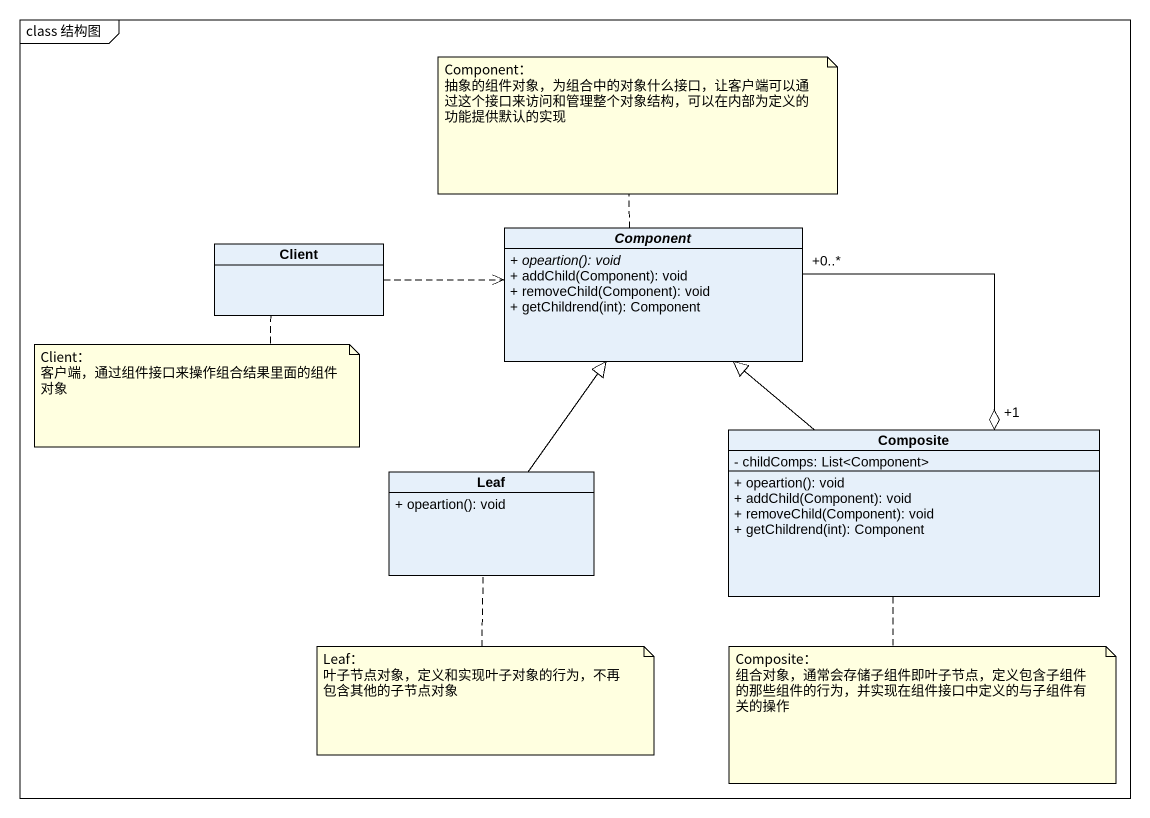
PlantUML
@startuml
mainframe class 结构图
hide circle
hide empty members
skinparam classAttributeIconSize 0
abstract class "Component" as Component_ {
  {abstract} + opeartion(): void
  + addChild(Component): void
  + removeChild(Component): void
  + getChildrend(int): Component
}
class Client
class Composite {
  - childComps: List<Component>
  + opeartion(): void
  + addChild(Component): void
  + removeChild(Component): void
  + getChildrend(int): Component
}
class Leaf {
  + opeartion(): void
}
Component_ "+0..*" --o "+1" Composite
Client .right.> Component_
Composite -up-|> Component_
Leaf -up-|> Component_
note top of Component_
  Component：
  抽象的组件对象，为组合中的对象什么接口，让客户端可以通过这个接口来访问和管理整个对象结构，可以在内部为定义的功能提供默认的实现
end note
note bottom of Client
  Client：
  客户端，通过组件接口来操作组合结果里面的组件对象
end note
note bottom of Leaf
  Leaf：
  叶子节点对象，定义和实现叶子对象的行为，不再包含其他的子节点对象
end note
note bottom of Composite
  Composite：
  组合对象，通常会存储子组件即叶子节点，定义包含子组件的那些组件的行为，并实现在组件接口中定义的与子组件有关的操作
end note
@enduml
